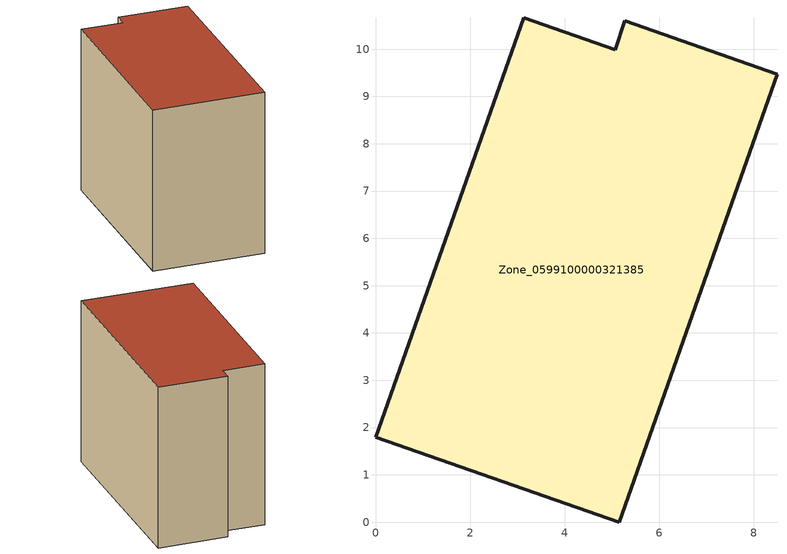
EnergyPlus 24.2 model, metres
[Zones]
Zone_0599100000321385
 floor ground (C_G): 5.16,0 0,1.79 3.13,10.66 5.07,9.98 5.27,10.6 8.49,9.47 z0
 wall outside (C_F): 5.27,10.6 5.07,9.98 3.13,10.66 0,1.79 5.16,0 8.49,9.47 5.27,10.6 z0:8.08
 roof outside (C_R): 5.16,0 8.49,9.47 5.27,10.6 5.07,9.98 3.13,10.66 0,1.79 z8.08
[BUILDING]
Pand.0599100000321385: North Axis=0; Terrain=City; Loads Convergence Tolerance Value=0.04; Temperature Convergence Tolerance Value=0.4; Solar Distribution=FullExterior; Maximum Number of Warmup Days=25; Minimum Number of Warmup Days=1
[Site:Location]
Rotterdam.The.Hague.AP_ZH_NLD Design_Conditions: Latitude=51.96; Longitude=4.45; Time Zone=1; Elevation=-4.5
[SITE:GROUNDTEMPERATURE:BUILDINGSURFACE]
18, 18, 18, 18, 18, 18, 18, 18, 18, 18, 18, 18
[MATERIAL] Thermal Absorptance=0.9; Solar Absorptance=0.7; Visible Absorptance=0.7
Name | Roughness | Thickness | Conductivity | Density | Specific Heat
G.TI.1992-2005 | MediumSmooth | 0.15 | 0.06 | 540 | 1210
F.TI.1992-2005 | Rough | 0.3 | 0.12 | 1920 | 840
R.TI.1992-2005 | MediumRough | 0.2 | 0.08 | 1500 | 1000
[CONSTRUCTION]
C_G: G.TI.1992-2005
C_F: F.TI.1992-2005
C_R: R.TI.1992-2005
[ZONE]
Zone_0599100000321385: Type=1; Multiplier=1; Ceiling Height=Autocalculate; Volume=Autocalculate; Floor Area=autocalculate; Part of Total Floor Area=Yes
[ZONEINFILTRATION:DESIGNFLOWRATE]
Infil_Zone_0599100000321385: Zone or ZoneList or Space or SpaceList=Zone_0599100000321385; Schedule=AlwaysOn; Design Flow Rate Calculation Method=Flow/Area; Flow Rate per Floor Area=0.0015; Constant Term Coefficient=1; Temperature Term Coefficient=0; Velocity Term Coefficient=0; Velocity Squared Term Coefficient=0
[HVACTEMPLATE:ZONE:IDEALLOADSAIRSYSTEM]
Zone_0599100000321385: Maximum Heating Supply Air Temperature=50; Minimum Cooling Supply Air Temperature=13; Maximum Heating Supply Air Humidity Ratio=0.0156; Minimum Cooling Supply Air Humidity Ratio=0.0077; Heating Limit=NoLimit; Cooling Limit=NoLimit; Dehumidification Control Type=ConstantSensibleHeatRatio; Cooling Sensible Heat Ratio=0.7; Dehumidification Setpoint=60; Humidification Control Type=None; Humidification Setpoint=30; Outdoor Air Method=None; Outdoor Air Flow Rate per Person=0.00944; Outdoor Air Flow Rate per Zone Floor Area=0; Outdoor Air Flow Rate per Zone=0; Demand Controlled Ventilation Type=None; Outdoor Air Economizer Type=NoEconomizer; Heat Recovery Type=None; Sensible Heat Recovery Effectiveness=0.7; Latent Heat Recovery Effectiveness=0.65
[ZONECONTROL:THERMOSTAT]
ThermostatControl_Zone_0599100000321385: Zone or ZoneList=Zone_0599100000321385; Control Type Schedule=DualSetpointControlType; Control 1=Thermostat_Zone_0599100000321385; Temperature Difference Between Cutout And Setpoint=0
[THERMOSTATSETPOINT:DUALSETPOINT]
Thermostat_Zone_0599100000321385: Heating Setpoint Temperature Schedule=HeatingSetpoint_Zone_0599100000321385; Cooling Setpoint Temperature Schedule=CoolingSetpoint_Zone_0599100000321385
[SCHEDULE:COMPACT]
HeatingSetpoint_Zone_0599100000321385: Through: 12/31, For: AllDays, Until: 24:00, 21
CoolingSetpoint_Zone_0599100000321385: Through: 12/31, For: AllDays, Until: 24:00, 24
DualSetpointControlType: Through: 12/31, For: AllDays, Until: 24:00, 4
AlwaysOn: Through: 12/31, For: AllDays, Until: 24:00, 1
